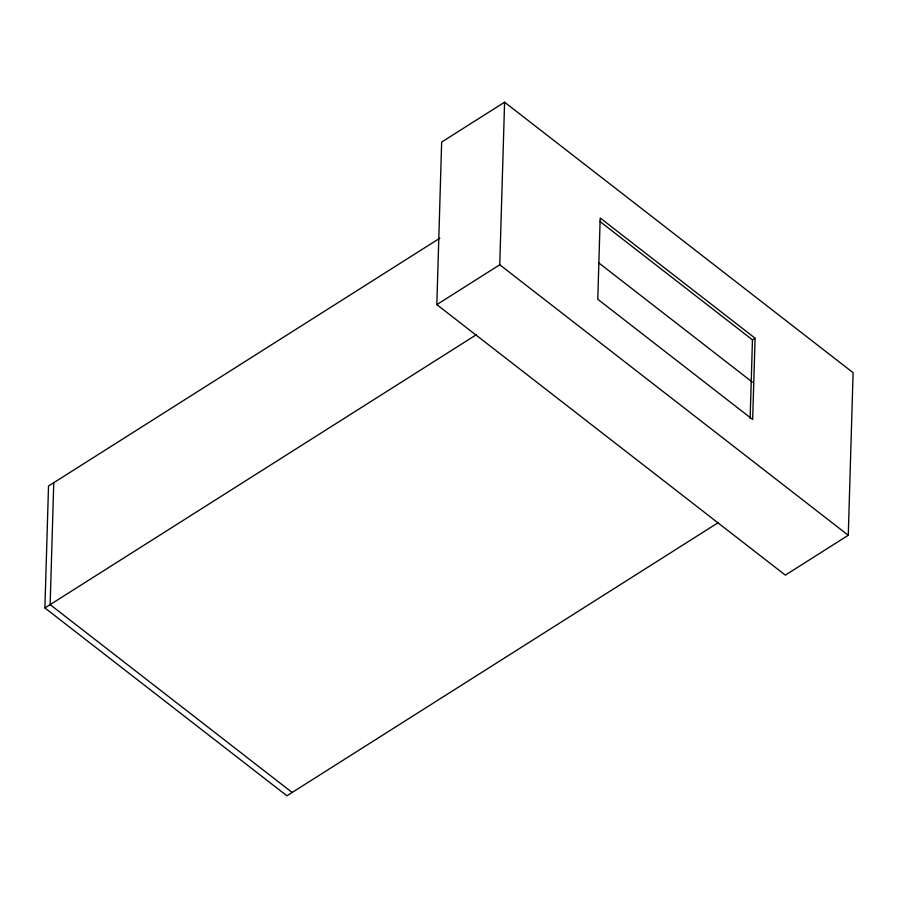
<?xml version="1.0" encoding="UTF-8"?>
<svg xmlns="http://www.w3.org/2000/svg" width="898" height="898" viewBox="0 0 898 898"><rect width="100%" height="100%" fill="white"/><g stroke="black" fill="none" stroke-linecap="round" stroke-linejoin="round"><path stroke-width="1.35" d="M718.49 522.479L286.922 795.796L44.9 607.957L48.514 486.02L439.818 238.206M53.768 482.697L50.142 604.635L292.164 792.474M436.832 304.635L441.659 142.064L504.586 102.204L853.1 372.692L848.273 535.275L785.346 575.124L436.832 304.635L499.759 264.775L504.586 102.204M750.133 418.345L752.457 339.859L599.785 221.357M755.083 338.198L752.67 419.489L597.776 299.27L600.19 217.978L755.083 338.198L752.457 339.859M44.9 607.957L476.468 334.64M598.528 262.71L752.434 382.178M499.759 264.775L848.273 535.275"/></g></svg>
